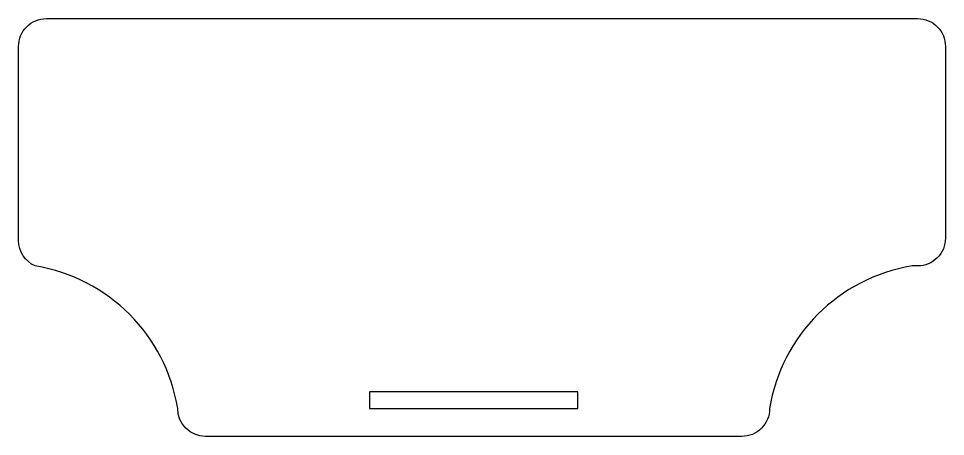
# Model space of a CAD drawing. Header units: millimetres. Extents: x -160 to 6, y -82 to -7.
import ezdxf

# ---------------------------------------------------------------- set-up
doc = ezdxf.new("R2010")
doc.units = ezdxf.units.MM
doc.layers.get('0').update_dxf_attribs({"linetype": 'CONTINUOUS'})

msp = doc.modelspace()

# ---------------------------------------------------------------- linework, layer by layer
msp.add_lwpolyline([(-60, -82.43), (-126.87, -82.43, -0.414213), (-131.87, -77.43, 0.322203), (-157.46, -51.83, -0.298217), (-160.46, -47.25), (-160.46, -12.43, -0.414214), (-155.46, -7.43), (1, -7.43, -0.414214), (6, -12.43), (6, -46.83, -0.414214), (1, -51.83), (0, -51.83, 0.322203), (-25.59, -77.43, -0.414214), (-30.59, -82.43)], format="xyb", close=True)
msp.add_lwpolyline([(-97.46, -74.43), (-97.46, -77.43), (-60, -77.43), (-60, -74.43)], close=True)

doc.saveas('drawing.dxf')
